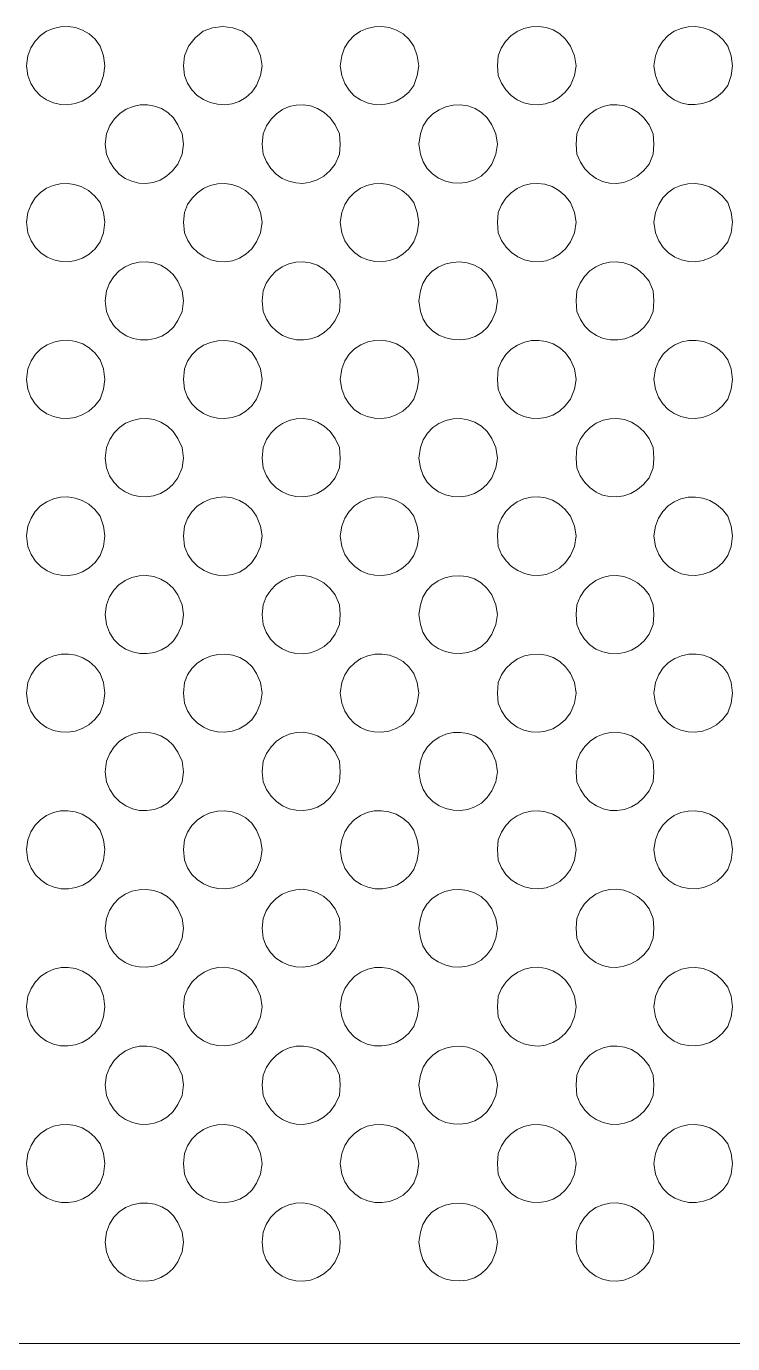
# Model space of a CAD drawing. Extents: x 0 to 242, y -13 to 199.
# Drawn here: x 47.94 to 70.66, y 31.38 to 73.77 of the extents above; entities that cross this region are included whole.
import ezdxf

# ---------------------------------------------------------------- set-up
doc = ezdxf.new("R2010")
doc.units = 0
doc.layers.add('GEOMETRY', color=7, linetype='Continuous')

msp = doc.modelspace()

# ---------------------------------------------------------------- linework, layer by layer
at = {"layer": 'GEOMETRY', "lineweight": 13}
for points in [[(50.469, 72.506), (50.416, 72.822), (50.312, 73.138), (50.153, 73.355), (49.963, 73.526), (49.749, 73.651), (49.52, 73.731), (49.282, 73.766), (49.042, 73.758), (48.809, 73.706), (48.589, 73.612), (48.39, 73.476), (48.219, 73.299), (48.084, 73.08), (47.991, 72.822), (47.939, 72.506), (47.991, 72.19), (48.088, 71.933), (48.225, 71.716), (48.395, 71.54), (48.592, 71.404), (48.808, 71.31), (49.038, 71.259), (49.274, 71.25), (49.51, 71.285), (49.738, 71.364), (49.953, 71.488), (50.146, 71.657), (50.312, 71.872), (50.416, 72.19), (50.469, 72.506)], [(55.531, 72.506), (55.477, 72.822), (55.346, 73.138), (55.163, 73.402), (54.898, 73.612), (54.582, 73.719), (54.265, 73.772), (53.923, 73.719), (53.633, 73.612), (53.369, 73.402), (53.159, 73.138), (53.027, 72.822), (53, 72.506), (53.027, 72.19), (53.123, 71.94), (53.262, 71.727), (53.435, 71.551), (53.635, 71.414), (53.855, 71.318), (54.088, 71.263), (54.327, 71.251), (54.563, 71.283), (54.791, 71.359), (55.002, 71.482), (55.189, 71.653), (55.346, 71.872), (55.477, 72.19), (55.531, 72.506)], [(60.566, 72.506), (60.512, 72.822), (60.408, 73.138), (60.249, 73.355), (60.059, 73.526), (59.845, 73.651), (59.616, 73.731), (59.378, 73.766), (59.138, 73.758), (58.905, 73.706), (58.685, 73.612), (58.486, 73.476), (58.315, 73.299), (58.18, 73.08), (58.087, 72.822), (58.036, 72.506), (58.087, 72.19), (58.184, 71.933), (58.321, 71.716), (58.491, 71.54), (58.688, 71.405), (58.905, 71.311), (59.134, 71.259), (59.37, 71.251), (59.606, 71.286), (59.835, 71.365), (60.049, 71.488), (60.242, 71.657), (60.408, 71.872), (60.512, 72.19), (60.566, 72.506)], [(65.628, 72.506), (65.576, 72.822), (65.443, 73.138), (65.287, 73.359), (65.1, 73.531), (64.888, 73.655), (64.66, 73.733), (64.422, 73.765), (64.182, 73.753), (63.948, 73.699), (63.727, 73.602), (63.526, 73.465), (63.354, 73.289), (63.217, 73.074), (63.123, 72.822), (63.097, 72.506), (63.123, 72.19), (63.224, 71.939), (63.363, 71.725), (63.535, 71.549), (63.733, 71.412), (63.949, 71.316), (64.178, 71.261), (64.412, 71.249), (64.646, 71.281), (64.873, 71.359), (65.085, 71.482), (65.277, 71.653), (65.443, 71.872), (65.576, 72.19), (65.628, 72.506)], [(70.663, 72.506), (70.61, 72.822), (70.505, 73.138), (70.345, 73.353), (70.154, 73.523), (69.941, 73.648), (69.711, 73.728), (69.474, 73.764), (69.235, 73.757), (69.002, 73.706), (68.783, 73.613), (68.584, 73.477), (68.413, 73.3), (68.277, 73.081), (68.184, 72.822), (68.132, 72.506), (68.184, 72.19), (68.28, 71.934), (68.417, 71.718), (68.586, 71.542), (68.782, 71.406), (68.998, 71.313), (69.227, 71.261), (69.462, 71.252), (69.697, 71.287), (69.926, 71.365), (70.141, 71.489), (70.336, 71.657), (70.505, 71.872), (70.61, 72.19), (70.663, 72.506)], [(53, 69.976), (52.948, 70.318), (52.816, 70.607), (52.669, 70.824), (52.491, 70.996), (52.288, 71.124), (52.067, 71.207), (51.836, 71.247), (51.602, 71.243), (51.371, 71.195), (51.151, 71.104), (50.949, 70.971), (50.772, 70.795), (50.627, 70.577), (50.522, 70.318), (50.47, 69.976), (50.522, 69.659), (50.622, 69.408), (50.76, 69.195), (50.928, 69.018), (51.121, 68.881), (51.332, 68.785), (51.556, 68.73), (51.786, 68.717), (52.016, 68.749), (52.24, 68.826), (52.452, 68.95), (52.646, 69.121), (52.816, 69.342), (52.948, 69.659), (53, 69.976)], [(58.036, 69.976), (58.009, 70.318), (57.877, 70.607), (57.71, 70.83), (57.519, 71.005), (57.309, 71.133), (57.086, 71.213), (56.856, 71.249), (56.625, 71.24), (56.4, 71.188), (56.185, 71.094), (55.987, 70.959), (55.813, 70.783), (55.667, 70.57), (55.557, 70.318), (55.531, 69.976), (55.557, 69.659), (55.666, 69.407), (55.809, 69.193), (55.98, 69.017), (56.174, 68.881), (56.385, 68.785), (56.608, 68.732), (56.837, 68.72), (57.067, 68.753), (57.291, 68.83), (57.505, 68.953), (57.702, 69.124), (57.877, 69.342), (58.009, 69.659), (58.036, 69.976)], [(63.096, 69.976), (63.043, 70.318), (62.911, 70.607), (62.764, 70.83), (62.582, 71.004), (62.374, 71.131), (62.148, 71.211), (61.911, 71.246), (61.671, 71.237), (61.437, 71.184), (61.216, 71.09), (61.016, 70.955), (60.844, 70.781), (60.71, 70.568), (60.619, 70.318), (60.566, 69.976), (60.619, 69.659), (60.708, 69.409), (60.84, 69.197), (61.007, 69.022), (61.204, 68.886), (61.422, 68.79), (61.653, 68.736), (61.891, 68.724), (62.127, 68.755), (62.355, 68.832), (62.567, 68.954), (62.755, 69.124), (62.911, 69.342), (63.043, 69.659), (63.096, 69.976)], [(68.132, 69.976), (68.105, 70.318), (67.974, 70.607), (67.809, 70.829), (67.618, 71.004), (67.408, 71.131), (67.184, 71.213), (66.952, 71.249), (66.72, 71.242), (66.493, 71.19), (66.277, 71.097), (66.079, 70.962), (65.905, 70.787), (65.761, 70.572), (65.654, 70.318), (65.628, 69.976), (65.654, 69.659), (65.764, 69.404), (65.908, 69.187), (66.079, 69.011), (66.271, 68.875), (66.481, 68.78), (66.702, 68.727), (66.929, 68.717), (67.158, 68.751), (67.381, 68.83), (67.595, 68.954), (67.795, 69.124), (67.974, 69.342), (68.105, 69.659), (68.132, 69.976)], [(50.469, 67.471), (50.416, 67.787), (50.312, 68.104), (50.136, 68.319), (49.937, 68.487), (49.72, 68.609), (49.492, 68.686), (49.259, 68.719), (49.027, 68.708), (48.801, 68.655), (48.589, 68.561), (48.396, 68.426), (48.228, 68.251), (48.091, 68.038), (47.991, 67.787), (47.939, 67.471), (47.991, 67.127), (48.094, 66.873), (48.235, 66.657), (48.408, 66.482), (48.607, 66.348), (48.825, 66.255), (49.055, 66.205), (49.29, 66.198), (49.524, 66.235), (49.75, 66.317), (49.961, 66.444), (50.151, 66.617), (50.312, 66.838), (50.416, 67.127), (50.469, 67.471)], [(55.531, 67.471), (55.477, 67.787), (55.346, 68.104), (55.182, 68.321), (54.991, 68.49), (54.779, 68.611), (54.553, 68.687), (54.32, 68.718), (54.086, 68.706), (53.857, 68.651), (53.64, 68.556), (53.443, 68.42), (53.27, 68.246), (53.129, 68.035), (53.027, 67.787), (53, 67.471), (53.027, 67.128), (53.134, 66.878), (53.279, 66.665), (53.455, 66.49), (53.656, 66.354), (53.875, 66.259), (54.105, 66.205), (54.34, 66.195), (54.572, 66.23), (54.796, 66.31), (55.004, 66.437), (55.189, 66.613), (55.346, 66.838), (55.477, 67.128), (55.531, 67.471)], [(60.566, 67.471), (60.512, 67.787), (60.408, 68.104), (60.232, 68.319), (60.033, 68.487), (59.817, 68.609), (59.589, 68.686), (59.356, 68.718), (59.123, 68.708), (58.898, 68.655), (58.686, 68.561), (58.492, 68.426), (58.324, 68.251), (58.187, 68.038), (58.087, 67.787), (58.036, 67.471), (58.087, 67.128), (58.189, 66.873), (58.331, 66.658), (58.504, 66.483), (58.703, 66.348), (58.921, 66.256), (59.151, 66.205), (59.386, 66.198), (59.62, 66.235), (59.846, 66.317), (60.057, 66.444), (60.247, 66.617), (60.408, 66.838), (60.512, 67.128), (60.566, 67.471)], [(65.628, 67.471), (65.576, 67.787), (65.443, 68.104), (65.266, 68.324), (65.067, 68.495), (64.852, 68.616), (64.625, 68.691), (64.394, 68.72), (64.163, 68.705), (63.939, 68.648), (63.727, 68.551), (63.534, 68.414), (63.365, 68.241), (63.226, 68.031), (63.123, 67.787), (63.097, 67.471), (63.123, 67.127), (63.231, 66.877), (63.376, 66.665), (63.551, 66.49), (63.75, 66.354), (63.966, 66.259), (64.194, 66.206), (64.427, 66.196), (64.658, 66.23), (64.881, 66.31), (65.091, 66.438), (65.28, 66.613), (65.443, 66.838), (65.576, 67.127), (65.628, 67.471)], [(70.663, 67.471), (70.61, 67.787), (70.505, 68.104), (70.329, 68.317), (70.13, 68.484), (69.914, 68.606), (69.686, 68.683), (69.454, 68.716), (69.222, 68.707), (68.997, 68.655), (68.784, 68.561), (68.591, 68.427), (68.422, 68.253), (68.285, 68.039), (68.184, 67.787), (68.132, 67.471), (68.184, 67.127), (68.288, 66.871), (68.429, 66.656), (68.603, 66.481), (68.801, 66.347), (69.017, 66.255), (69.246, 66.205), (69.48, 66.199), (69.713, 66.237), (69.939, 66.319), (70.15, 66.446), (70.341, 66.619), (70.505, 66.838), (70.61, 67.127), (70.663, 67.471)], [(53, 64.941), (52.948, 65.256), (52.816, 65.573), (52.66, 65.79), (52.474, 65.959), (52.264, 66.083), (52.038, 66.161), (51.803, 66.194), (51.567, 66.184), (51.336, 66.131), (51.118, 66.036), (50.921, 65.9), (50.751, 65.725), (50.615, 65.509), (50.522, 65.256), (50.47, 64.941), (50.522, 64.597), (50.624, 64.338), (50.768, 64.122), (50.946, 63.949), (51.15, 63.818), (51.373, 63.73), (51.608, 63.685), (51.845, 63.682), (52.079, 63.722), (52.3, 63.805), (52.502, 63.93), (52.676, 64.097), (52.816, 64.307), (52.948, 64.597), (53, 64.941)], [(58.036, 64.941), (58.009, 65.256), (57.877, 65.573), (57.708, 65.79), (57.514, 65.96), (57.301, 66.083), (57.075, 66.161), (56.842, 66.194), (56.609, 66.183), (56.382, 66.13), (56.167, 66.035), (55.971, 65.899), (55.8, 65.723), (55.659, 65.508), (55.557, 65.256), (55.531, 64.941), (55.557, 64.597), (55.665, 64.346), (55.81, 64.134), (55.985, 63.961), (56.184, 63.829), (56.401, 63.737), (56.629, 63.687), (56.861, 63.679), (57.093, 63.715), (57.316, 63.795), (57.526, 63.92), (57.715, 64.09), (57.877, 64.307), (58.009, 64.597), (58.036, 64.941)], [(63.096, 64.941), (63.043, 65.256), (62.911, 65.573), (62.756, 65.794), (62.567, 65.965), (62.353, 66.087), (62.122, 66.162), (61.881, 66.192), (61.639, 66.177), (61.405, 66.121), (61.185, 66.023), (60.989, 65.886), (60.824, 65.712), (60.698, 65.501), (60.619, 65.256), (60.566, 64.941), (60.619, 64.597), (60.702, 64.351), (60.834, 64.141), (61.005, 63.97), (61.207, 63.837), (61.432, 63.745), (61.671, 63.693), (61.915, 63.684), (62.155, 63.718), (62.384, 63.796), (62.592, 63.92), (62.771, 64.089), (62.911, 64.307), (63.043, 64.597), (63.096, 64.941)], [(68.132, 64.941), (68.105, 65.256), (67.974, 65.573), (67.8, 65.791), (67.603, 65.962), (67.389, 66.086), (67.162, 66.164), (66.93, 66.198), (66.698, 66.187), (66.473, 66.134), (66.26, 66.038), (66.065, 65.902), (65.895, 65.725), (65.756, 65.509), (65.654, 65.256), (65.628, 64.941), (65.654, 64.597), (65.763, 64.341), (65.908, 64.126), (66.084, 63.953), (66.285, 63.821), (66.502, 63.731), (66.731, 63.684), (66.964, 63.679), (67.195, 63.717), (67.418, 63.798), (67.627, 63.924), (67.814, 64.093), (67.974, 64.307), (68.105, 64.597), (68.132, 64.941)], [(50.469, 62.409), (50.416, 62.751), (50.312, 63.041), (50.153, 63.256), (49.964, 63.426), (49.753, 63.551), (49.526, 63.632), (49.291, 63.669), (49.055, 63.663), (48.824, 63.614), (48.606, 63.524), (48.406, 63.392), (48.233, 63.218), (48.092, 63.005), (47.991, 62.751), (47.939, 62.409), (47.991, 62.093), (48.088, 61.837), (48.225, 61.62), (48.396, 61.443), (48.593, 61.308), (48.809, 61.214), (49.039, 61.162), (49.275, 61.154), (49.51, 61.189), (49.739, 61.268), (49.953, 61.392), (50.146, 61.561), (50.312, 61.776), (50.416, 62.093), (50.469, 62.409)], [(55.531, 62.409), (55.477, 62.752), (55.346, 63.041), (55.2, 63.261), (55.019, 63.432), (54.811, 63.556), (54.584, 63.633), (54.345, 63.666), (54.102, 63.655), (53.865, 63.602), (53.64, 63.508), (53.436, 63.375), (53.26, 63.204), (53.121, 62.996), (53.027, 62.752), (53, 62.409), (53.027, 62.093), (53.123, 61.844), (53.261, 61.63), (53.435, 61.455), (53.635, 61.318), (53.856, 61.222), (54.089, 61.167), (54.328, 61.155), (54.564, 61.186), (54.792, 61.263), (55.003, 61.386), (55.19, 61.557), (55.346, 61.776), (55.477, 62.093), (55.531, 62.409)], [(60.566, 62.409), (60.512, 62.752), (60.408, 63.041), (60.249, 63.256), (60.06, 63.426), (59.849, 63.551), (59.623, 63.632), (59.388, 63.669), (59.152, 63.663), (58.921, 63.615), (58.702, 63.524), (58.502, 63.392), (58.329, 63.219), (58.188, 63.006), (58.087, 62.752), (58.036, 62.409), (58.087, 62.093), (58.184, 61.837), (58.321, 61.62), (58.491, 61.443), (58.688, 61.308), (58.905, 61.214), (59.135, 61.162), (59.371, 61.154), (59.607, 61.189), (59.835, 61.268), (60.049, 61.392), (60.243, 61.561), (60.408, 61.776), (60.512, 62.093), (60.566, 62.409)], [(65.628, 62.409), (65.576, 62.751), (65.443, 63.041), (65.287, 63.261), (65.101, 63.432), (64.892, 63.556), (64.667, 63.634), (64.432, 63.668), (64.195, 63.658), (63.963, 63.606), (63.743, 63.513), (63.541, 63.379), (63.366, 63.207), (63.224, 62.998), (63.123, 62.751), (63.097, 62.409), (63.123, 62.093), (63.223, 61.842), (63.363, 61.629), (63.535, 61.453), (63.733, 61.316), (63.95, 61.22), (64.179, 61.165), (64.414, 61.154), (64.648, 61.186), (64.874, 61.263), (65.087, 61.386), (65.278, 61.557), (65.443, 61.776), (65.576, 62.093), (65.628, 62.409)], [(70.663, 62.409), (70.61, 62.751), (70.505, 63.041), (70.348, 63.252), (70.162, 63.42), (69.953, 63.545), (69.728, 63.627), (69.494, 63.666), (69.258, 63.663), (69.026, 63.616), (68.807, 63.528), (68.606, 63.397), (68.43, 63.224), (68.287, 63.009), (68.184, 62.751), (68.132, 62.409), (68.184, 62.093), (68.281, 61.837), (68.417, 61.621), (68.587, 61.445), (68.783, 61.309), (68.998, 61.216), (69.227, 61.164), (69.462, 61.155), (69.697, 61.19), (69.926, 61.268), (70.141, 61.392), (70.336, 61.561), (70.505, 61.776), (70.61, 62.093), (70.663, 62.409)], [(53, 59.878), (52.948, 60.221), (52.816, 60.512), (52.662, 60.735), (52.478, 60.91), (52.271, 61.037), (52.048, 61.118), (51.815, 61.153), (51.581, 61.144), (51.351, 61.093), (51.134, 60.998), (50.935, 60.863), (50.762, 60.688), (50.622, 60.474), (50.522, 60.221), (50.47, 59.878), (50.522, 59.562), (50.617, 59.312), (50.752, 59.099), (50.922, 58.925), (51.119, 58.79), (51.335, 58.696), (51.565, 58.643), (51.8, 58.632), (52.034, 58.664), (52.259, 58.741), (52.47, 58.863), (52.657, 59.031), (52.816, 59.246), (52.948, 59.562), (53, 59.878)], [(58.036, 59.878), (58.009, 60.221), (57.877, 60.512), (57.71, 60.735), (57.519, 60.91), (57.308, 61.037), (57.085, 61.118), (56.855, 61.153), (56.624, 61.144), (56.398, 61.091), (56.184, 60.997), (55.986, 60.862), (55.812, 60.687), (55.667, 60.473), (55.557, 60.221), (55.531, 59.878), (55.557, 59.562), (55.664, 59.311), (55.806, 59.098), (55.977, 58.924), (56.172, 58.789), (56.385, 58.694), (56.609, 58.641), (56.84, 58.631), (57.07, 58.663), (57.295, 58.74), (57.508, 58.863), (57.704, 59.031), (57.877, 59.246), (58.009, 59.562), (58.036, 59.878)], [(63.096, 59.878), (63.043, 60.221), (62.911, 60.512), (62.763, 60.735), (62.581, 60.909), (62.373, 61.035), (62.146, 61.115), (61.909, 61.15), (61.67, 61.14), (61.436, 61.088), (61.215, 60.994), (61.015, 60.859), (60.844, 60.684), (60.709, 60.471), (60.619, 60.221), (60.566, 59.878), (60.619, 59.562), (60.704, 59.314), (60.835, 59.103), (61.003, 58.929), (61.201, 58.795), (61.421, 58.7), (61.654, 58.647), (61.894, 58.635), (62.133, 58.667), (62.361, 58.743), (62.573, 58.864), (62.759, 59.031), (62.911, 59.246), (63.043, 59.562), (63.096, 59.878)], [(68.132, 59.878), (68.105, 60.221), (67.974, 60.512), (67.808, 60.734), (67.617, 60.908), (67.406, 61.035), (67.182, 61.117), (66.951, 61.153), (66.719, 61.145), (66.492, 61.094), (66.277, 61), (66.079, 60.865), (65.905, 60.69), (65.761, 60.475), (65.654, 60.221), (65.628, 59.878), (65.654, 59.562), (65.761, 59.309), (65.903, 59.094), (66.074, 58.919), (66.268, 58.784), (66.48, 58.69), (66.703, 58.638), (66.932, 58.629), (67.162, 58.663), (67.387, 58.741), (67.601, 58.863), (67.798, 59.032), (67.974, 59.246), (68.105, 59.562), (68.132, 59.878)], [(50.469, 57.373), (50.416, 57.69), (50.312, 58.006), (50.146, 58.221), (49.953, 58.391), (49.739, 58.514), (49.511, 58.594), (49.275, 58.629), (49.039, 58.62), (48.81, 58.569), (48.593, 58.476), (48.396, 58.34), (48.226, 58.164), (48.089, 57.947), (47.991, 57.69), (47.939, 57.373), (47.991, 57.031), (48.094, 56.776), (48.235, 56.561), (48.409, 56.386), (48.608, 56.251), (48.825, 56.159), (49.055, 56.109), (49.29, 56.102), (49.524, 56.138), (49.75, 56.22), (49.961, 56.347), (50.151, 56.521), (50.312, 56.741), (50.416, 57.031), (50.469, 57.373)], [(55.531, 57.373), (55.477, 57.69), (55.346, 58.006), (55.19, 58.226), (55.003, 58.396), (54.792, 58.519), (54.565, 58.596), (54.328, 58.628), (54.089, 58.616), (53.856, 58.561), (53.635, 58.465), (53.435, 58.329), (53.262, 58.153), (53.123, 57.94), (53.027, 57.69), (53, 57.373), (53.027, 57.031), (53.133, 56.781), (53.277, 56.568), (53.453, 56.393), (53.655, 56.257), (53.874, 56.162), (54.105, 56.109), (54.34, 56.099), (54.574, 56.133), (54.798, 56.213), (55.005, 56.34), (55.191, 56.516), (55.346, 56.741), (55.477, 57.031), (55.531, 57.373)], [(60.566, 57.373), (60.512, 57.69), (60.408, 58.006), (60.242, 58.221), (60.049, 58.391), (59.835, 58.514), (59.607, 58.593), (59.371, 58.628), (59.135, 58.62), (58.905, 58.569), (58.689, 58.475), (58.492, 58.34), (58.321, 58.164), (58.184, 57.947), (58.087, 57.69), (58.036, 57.373), (58.087, 57.031), (58.189, 56.776), (58.331, 56.561), (58.504, 56.386), (58.703, 56.251), (58.921, 56.159), (59.151, 56.109), (59.386, 56.102), (59.62, 56.138), (59.846, 56.22), (60.057, 56.347), (60.247, 56.521), (60.408, 56.741), (60.512, 57.031), (60.566, 57.373)], [(65.628, 57.373), (65.576, 57.69), (65.443, 58.006), (65.277, 58.226), (65.085, 58.397), (64.872, 58.52), (64.646, 58.598), (64.412, 58.63), (64.178, 58.618), (63.95, 58.564), (63.733, 58.468), (63.536, 58.331), (63.364, 58.155), (63.224, 57.941), (63.123, 57.69), (63.097, 57.373), (63.123, 57.031), (63.23, 56.781), (63.375, 56.568), (63.55, 56.393), (63.749, 56.257), (63.966, 56.162), (64.194, 56.109), (64.428, 56.099), (64.659, 56.133), (64.883, 56.214), (65.092, 56.341), (65.281, 56.516), (65.443, 56.741), (65.576, 57.031), (65.628, 57.373)], [(70.663, 57.373), (70.61, 57.69), (70.505, 58.006), (70.337, 58.221), (70.143, 58.389), (69.928, 58.513), (69.7, 58.591), (69.464, 58.626), (69.229, 58.618), (69, 58.567), (68.784, 58.473), (68.588, 58.338), (68.418, 58.162), (68.281, 57.946), (68.184, 57.69), (68.132, 57.373), (68.184, 57.031), (68.287, 56.776), (68.428, 56.56), (68.601, 56.385), (68.8, 56.251), (69.017, 56.159), (69.246, 56.109), (69.481, 56.103), (69.715, 56.14), (69.94, 56.222), (70.152, 56.349), (70.342, 56.522), (70.505, 56.741), (70.61, 57.031), (70.663, 57.373)], [(53, 54.844), (52.948, 55.159), (52.816, 55.477), (52.66, 55.693), (52.474, 55.863), (52.264, 55.986), (52.038, 56.064), (51.803, 56.097), (51.567, 56.087), (51.336, 56.034), (51.118, 55.939), (50.92, 55.803), (50.75, 55.627), (50.615, 55.412), (50.522, 55.159), (50.47, 54.844), (50.522, 54.527), (50.616, 54.264), (50.754, 54.044), (50.929, 53.867), (51.132, 53.732), (51.355, 53.64), (51.59, 53.592), (51.83, 53.586), (52.066, 53.624), (52.291, 53.705), (52.496, 53.83), (52.674, 53.998), (52.816, 54.21), (52.948, 54.527), (53, 54.844)], [(58.036, 54.844), (58.009, 55.159), (57.877, 55.477), (57.707, 55.694), (57.512, 55.864), (57.298, 55.987), (57.072, 56.065), (56.84, 56.098), (56.608, 56.087), (56.381, 56.033), (56.167, 55.938), (55.971, 55.802), (55.8, 55.626), (55.66, 55.411), (55.557, 55.159), (55.531, 54.844), (55.557, 54.527), (55.656, 54.273), (55.795, 54.056), (55.967, 53.88), (56.165, 53.743), (56.382, 53.647), (56.611, 53.594), (56.847, 53.583), (57.082, 53.617), (57.309, 53.695), (57.521, 53.82), (57.713, 53.991), (57.877, 54.21), (58.009, 54.527), (58.036, 54.844)], [(63.096, 54.844), (63.043, 55.159), (62.911, 55.477), (62.757, 55.697), (62.568, 55.868), (62.354, 55.99), (62.123, 56.065), (61.882, 56.095), (61.64, 56.081), (61.405, 56.024), (61.185, 55.927), (60.989, 55.79), (60.823, 55.615), (60.698, 55.405), (60.619, 55.159), (60.566, 54.844), (60.619, 54.527), (60.696, 54.275), (60.823, 54.061), (60.992, 53.885), (61.193, 53.749), (61.417, 53.653), (61.657, 53.599), (61.902, 53.588), (62.145, 53.621), (62.376, 53.698), (62.586, 53.821), (62.768, 53.992), (62.911, 54.21), (63.043, 54.527), (63.096, 54.844)], [(68.132, 54.844), (68.105, 55.159), (67.974, 55.477), (67.801, 55.695), (67.604, 55.865), (67.39, 55.988), (67.163, 56.066), (66.93, 56.1), (66.698, 56.089), (66.473, 56.036), (66.259, 55.94), (66.065, 55.804), (65.895, 55.628), (65.756, 55.412), (65.654, 55.159), (65.628, 54.844), (65.654, 54.527), (65.754, 54.267), (65.894, 54.048), (66.067, 53.871), (66.265, 53.735), (66.483, 53.641), (66.713, 53.59), (66.948, 53.582), (67.182, 53.618), (67.409, 53.699), (67.62, 53.824), (67.811, 53.994), (67.974, 54.21), (68.105, 54.527), (68.132, 54.844)], [(50.469, 52.313), (50.416, 52.656), (50.312, 52.946), (50.152, 53.161), (49.963, 53.331), (49.752, 53.456), (49.526, 53.536), (49.291, 53.573), (49.055, 53.567), (48.824, 53.518), (48.606, 53.427), (48.407, 53.295), (48.233, 53.122), (48.092, 52.909), (47.991, 52.656), (47.939, 52.313), (47.991, 51.997), (48.088, 51.74), (48.225, 51.523), (48.395, 51.347), (48.592, 51.212), (48.809, 51.118), (49.038, 51.067), (49.274, 51.058), (49.51, 51.093), (49.738, 51.172), (49.952, 51.296), (50.146, 51.465), (50.312, 51.68), (50.416, 51.997), (50.469, 52.313)], [(55.531, 52.313), (55.477, 52.656), (55.346, 52.946), (55.2, 53.165), (55.019, 53.336), (54.811, 53.46), (54.583, 53.537), (54.344, 53.57), (54.102, 53.559), (53.865, 53.506), (53.64, 53.412), (53.436, 53.279), (53.261, 53.107), (53.122, 52.899), (53.027, 52.656), (53, 52.313), (53.027, 51.997), (53.123, 51.747), (53.262, 51.534), (53.435, 51.358), (53.635, 51.221), (53.855, 51.125), (54.088, 51.07), (54.327, 51.058), (54.563, 51.09), (54.791, 51.167), (55.002, 51.29), (55.189, 51.46), (55.346, 51.68), (55.477, 51.997), (55.531, 52.313)], [(60.566, 52.313), (60.512, 52.656), (60.408, 52.946), (60.248, 53.161), (60.059, 53.33), (59.848, 53.455), (59.622, 53.536), (59.388, 53.573), (59.152, 53.567), (58.921, 53.518), (58.702, 53.427), (58.503, 53.295), (58.329, 53.122), (58.188, 52.909), (58.087, 52.656), (58.036, 52.313), (58.087, 51.997), (58.184, 51.74), (58.32, 51.523), (58.491, 51.347), (58.688, 51.212), (58.904, 51.118), (59.134, 51.067), (59.37, 51.058), (59.606, 51.093), (59.834, 51.172), (60.048, 51.296), (60.242, 51.465), (60.408, 51.68), (60.512, 51.997), (60.566, 52.313)], [(65.628, 52.313), (65.576, 52.656), (65.443, 52.946), (65.286, 53.165), (65.099, 53.336), (64.89, 53.46), (64.664, 53.539), (64.43, 53.573), (64.194, 53.563), (63.963, 53.511), (63.743, 53.417), (63.543, 53.284), (63.368, 53.112), (63.225, 52.902), (63.123, 52.656), (63.097, 52.313), (63.123, 51.997), (63.223, 51.746), (63.363, 51.532), (63.535, 51.356), (63.733, 51.22), (63.949, 51.124), (64.178, 51.069), (64.413, 51.057), (64.647, 51.089), (64.873, 51.166), (65.086, 51.29), (65.278, 51.46), (65.443, 51.68), (65.576, 51.997), (65.628, 52.313)], [(70.663, 52.313), (70.61, 52.656), (70.505, 52.946), (70.346, 53.158), (70.157, 53.326), (69.947, 53.451), (69.722, 53.532), (69.487, 53.57), (69.252, 53.566), (69.021, 53.519), (68.802, 53.429), (68.603, 53.298), (68.428, 53.125), (68.286, 52.911), (68.184, 52.656), (68.132, 52.313), (68.184, 51.997), (68.281, 51.741), (68.417, 51.525), (68.586, 51.349), (68.782, 51.213), (68.998, 51.12), (69.227, 51.068), (69.462, 51.059), (69.697, 51.094), (69.926, 51.172), (70.141, 51.296), (70.336, 51.465), (70.505, 51.68), (70.61, 51.997), (70.663, 52.313)], [(53, 49.782), (52.948, 50.125), (52.816, 50.414), (52.662, 50.637), (52.478, 50.812), (52.271, 50.939), (52.048, 51.02), (51.816, 51.056), (51.582, 51.048), (51.353, 50.996), (51.135, 50.902), (50.936, 50.767), (50.763, 50.592), (50.623, 50.378), (50.522, 50.125), (50.47, 49.782), (50.522, 49.465), (50.623, 49.213), (50.763, 48.999), (50.936, 48.824), (51.135, 48.689), (51.352, 48.595), (51.582, 48.543), (51.816, 48.535), (52.048, 48.57), (52.271, 48.651), (52.478, 48.778), (52.662, 48.953), (52.816, 49.175), (52.948, 49.465), (53, 49.782)], [(58.036, 49.782), (58.009, 50.125), (57.877, 50.414), (57.71, 50.638), (57.518, 50.813), (57.308, 50.94), (57.085, 51.021), (56.855, 51.056), (56.625, 51.047), (56.399, 50.995), (56.184, 50.901), (55.987, 50.765), (55.813, 50.591), (55.667, 50.377), (55.557, 50.125), (55.531, 49.782), (55.557, 49.465), (55.667, 49.214), (55.813, 49), (55.987, 48.825), (56.184, 48.69), (56.399, 48.596), (56.624, 48.544), (56.855, 48.535), (57.085, 48.57), (57.308, 48.651), (57.518, 48.778), (57.71, 48.952), (57.877, 49.175), (58.009, 49.465), (58.036, 49.782)], [(63.096, 49.782), (63.043, 50.125), (62.911, 50.414), (62.762, 50.637), (62.58, 50.812), (62.371, 50.938), (62.145, 51.018), (61.909, 51.053), (61.67, 51.044), (61.436, 50.992), (61.216, 50.898), (61.016, 50.763), (60.845, 50.588), (60.71, 50.376), (60.619, 50.125), (60.566, 49.782), (60.619, 49.465), (60.71, 49.215), (60.845, 49.003), (61.016, 48.828), (61.216, 48.693), (61.436, 48.599), (61.67, 48.546), (61.909, 48.537), (62.145, 48.572), (62.371, 48.652), (62.579, 48.778), (62.762, 48.953), (62.911, 49.175), (63.043, 49.465), (63.096, 49.782)], [(68.132, 49.782), (68.105, 50.125), (67.974, 50.414), (67.807, 50.637), (67.616, 50.811), (67.405, 50.939), (67.181, 51.02), (66.951, 51.057), (66.719, 51.049), (66.493, 50.998), (66.278, 50.905), (66.081, 50.77), (65.907, 50.595), (65.762, 50.379), (65.654, 50.125), (65.628, 49.782), (65.654, 49.465), (65.763, 49.212), (65.907, 48.996), (66.081, 48.821), (66.279, 48.686), (66.493, 48.593), (66.719, 48.542), (66.951, 48.534), (67.181, 48.57), (67.405, 48.652), (67.615, 48.779), (67.807, 48.953), (67.974, 49.175), (68.105, 49.465), (68.132, 49.782)], [(50.469, 47.279), (50.416, 47.594), (50.312, 47.911), (50.146, 48.126), (49.952, 48.295), (49.738, 48.419), (49.51, 48.498), (49.274, 48.532), (49.038, 48.524), (48.809, 48.472), (48.592, 48.379), (48.395, 48.243), (48.225, 48.067), (48.088, 47.85), (47.991, 47.594), (47.939, 47.279), (47.991, 46.936), (48.094, 46.68), (48.236, 46.465), (48.411, 46.292), (48.611, 46.16), (48.831, 46.071), (49.062, 46.023), (49.298, 46.019), (49.533, 46.057), (49.758, 46.138), (49.968, 46.263), (50.155, 46.432), (50.312, 46.645), (50.416, 46.936), (50.469, 47.279)], [(55.531, 47.279), (55.477, 47.594), (55.346, 47.911), (55.189, 48.13), (55.002, 48.301), (54.791, 48.424), (54.563, 48.501), (54.327, 48.532), (54.088, 48.52), (53.855, 48.465), (53.635, 48.369), (53.435, 48.232), (53.262, 48.057), (53.123, 47.843), (53.027, 47.594), (53, 47.279), (53.027, 46.936), (53.121, 46.692), (53.259, 46.484), (53.435, 46.313), (53.639, 46.179), (53.864, 46.085), (54.102, 46.032), (54.344, 46.021), (54.583, 46.054), (54.811, 46.131), (55.019, 46.254), (55.2, 46.425), (55.346, 46.645), (55.477, 46.936), (55.531, 47.279)], [(60.566, 47.279), (60.512, 47.594), (60.408, 47.911), (60.242, 48.126), (60.048, 48.295), (59.834, 48.419), (59.606, 48.498), (59.37, 48.532), (59.134, 48.524), (58.904, 48.472), (58.688, 48.379), (58.491, 48.243), (58.32, 48.067), (58.184, 47.85), (58.087, 47.594), (58.036, 47.279), (58.087, 46.936), (58.19, 46.679), (58.332, 46.464), (58.507, 46.291), (58.708, 46.159), (58.928, 46.07), (59.16, 46.023), (59.396, 46.019), (59.631, 46.058), (59.856, 46.139), (60.065, 46.264), (60.252, 46.433), (60.408, 46.645), (60.512, 46.936), (60.566, 47.279)], [(65.628, 47.279), (65.576, 47.594), (65.443, 47.911), (65.278, 48.13), (65.086, 48.301), (64.874, 48.424), (64.647, 48.501), (64.413, 48.533), (64.178, 48.521), (63.949, 48.467), (63.733, 48.37), (63.535, 48.234), (63.363, 48.058), (63.223, 47.844), (63.123, 47.594), (63.097, 47.279), (63.123, 46.936), (63.224, 46.69), (63.366, 46.48), (63.541, 46.308), (63.742, 46.175), (63.962, 46.082), (64.194, 46.03), (64.432, 46.02), (64.667, 46.053), (64.892, 46.131), (65.102, 46.255), (65.287, 46.426), (65.443, 46.645), (65.576, 46.936), (65.628, 47.279)], [(70.663, 47.279), (70.61, 47.594), (70.505, 47.911), (70.336, 48.125), (70.141, 48.294), (69.926, 48.418), (69.697, 48.496), (69.462, 48.531), (69.227, 48.522), (68.998, 48.47), (68.782, 48.377), (68.586, 48.241), (68.417, 48.065), (68.281, 47.849), (68.184, 47.594), (68.132, 47.279), (68.184, 46.936), (68.287, 46.678), (68.43, 46.463), (68.606, 46.29), (68.807, 46.159), (69.027, 46.071), (69.258, 46.025), (69.495, 46.021), (69.729, 46.061), (69.954, 46.143), (70.163, 46.267), (70.349, 46.435), (70.505, 46.645), (70.61, 46.936), (70.663, 47.279)], [(53, 44.747), (52.948, 45.062), (52.816, 45.379), (52.661, 45.596), (52.475, 45.766), (52.266, 45.889), (52.04, 45.968), (51.805, 46.001), (51.568, 45.991), (51.337, 45.938), (51.118, 45.843), (50.92, 45.708), (50.75, 45.531), (50.615, 45.316), (50.522, 45.062), (50.47, 44.747), (50.522, 44.432), (50.614, 44.178), (50.749, 43.963), (50.92, 43.787), (51.117, 43.651), (51.336, 43.556), (51.567, 43.503), (51.804, 43.493), (52.039, 43.526), (52.265, 43.604), (52.475, 43.727), (52.661, 43.897), (52.816, 44.113), (52.948, 44.432), (53, 44.747)], [(58.036, 44.747), (58.009, 45.062), (57.877, 45.379), (57.707, 45.597), (57.513, 45.768), (57.299, 45.891), (57.074, 45.969), (56.841, 46.002), (56.609, 45.991), (56.382, 45.937), (56.168, 45.842), (55.972, 45.706), (55.801, 45.53), (55.66, 45.315), (55.557, 45.062), (55.531, 44.747), (55.557, 44.432), (55.659, 44.18), (55.799, 43.965), (55.97, 43.789), (56.166, 43.653), (56.381, 43.558), (56.608, 43.504), (56.842, 43.493), (57.075, 43.526), (57.301, 43.603), (57.514, 43.726), (57.708, 43.896), (57.877, 44.113), (58.009, 44.432), (58.036, 44.747)], [(63.096, 44.747), (63.043, 45.062), (62.911, 45.379), (62.758, 45.6), (62.57, 45.771), (62.357, 45.893), (62.125, 45.968), (61.885, 45.999), (61.643, 45.985), (61.408, 45.928), (61.187, 45.831), (60.99, 45.694), (60.825, 45.52), (60.698, 45.309), (60.619, 45.062), (60.566, 44.747), (60.619, 44.432), (60.697, 44.186), (60.823, 43.975), (60.989, 43.801), (61.185, 43.664), (61.405, 43.567), (61.641, 43.51), (61.883, 43.496), (62.123, 43.526), (62.355, 43.601), (62.569, 43.723), (62.757, 43.893), (62.911, 44.113), (63.043, 44.432), (63.096, 44.747)], [(68.132, 44.747), (68.105, 45.062), (67.974, 45.379), (67.802, 45.597), (67.606, 45.768), (67.391, 45.892), (67.165, 45.97), (66.933, 46.004), (66.701, 45.994), (66.475, 45.941), (66.261, 45.845), (66.066, 45.709), (65.896, 45.533), (65.756, 45.317), (65.654, 45.062), (65.628, 44.747), (65.654, 44.432), (65.755, 44.178), (65.894, 43.963), (66.064, 43.786), (66.259, 43.65), (66.472, 43.554), (66.698, 43.501), (66.931, 43.49), (67.163, 43.524), (67.39, 43.602), (67.605, 43.725), (67.801, 43.896), (67.974, 44.113), (68.105, 44.432), (68.132, 44.747)], [(50.469, 42.216), (50.416, 42.559), (50.312, 42.85), (50.15, 43.07), (49.96, 43.244), (49.748, 43.371), (49.522, 43.452), (49.289, 43.489), (49.054, 43.482), (48.825, 43.432), (48.607, 43.339), (48.409, 43.205), (48.235, 43.029), (48.094, 42.814), (47.991, 42.559), (47.939, 42.216), (47.991, 41.901), (48.088, 41.644), (48.225, 41.427), (48.396, 41.25), (48.592, 41.115), (48.809, 41.021), (49.039, 40.97), (49.275, 40.961), (49.511, 40.996), (49.739, 41.075), (49.953, 41.199), (50.147, 41.369), (50.312, 41.584), (50.416, 41.901), (50.469, 42.216)], [(55.531, 42.216), (55.477, 42.559), (55.346, 42.85), (55.19, 43.075), (55.004, 43.251), (54.796, 43.378), (54.572, 43.458), (54.34, 43.492), (54.105, 43.482), (53.874, 43.429), (53.655, 43.334), (53.454, 43.198), (53.278, 43.023), (53.133, 42.809), (53.027, 42.559), (53, 42.216), (53.027, 41.901), (53.124, 41.651), (53.262, 41.437), (53.435, 41.262), (53.635, 41.125), (53.856, 41.029), (54.089, 40.974), (54.327, 40.962), (54.564, 40.994), (54.791, 41.071), (55.002, 41.194), (55.19, 41.365), (55.346, 41.585), (55.477, 41.901), (55.531, 42.216)], [(60.566, 42.216), (60.512, 42.559), (60.408, 42.85), (60.246, 43.07), (60.056, 43.244), (59.845, 43.371), (59.619, 43.452), (59.385, 43.489), (59.15, 43.482), (58.921, 43.432), (58.703, 43.339), (58.504, 43.205), (58.331, 43.029), (58.19, 42.814), (58.087, 42.559), (58.036, 42.216), (58.087, 41.901), (58.184, 41.644), (58.321, 41.427), (58.491, 41.251), (58.688, 41.115), (58.905, 41.022), (59.135, 40.97), (59.371, 40.962), (59.607, 40.997), (59.835, 41.076), (60.049, 41.2), (60.243, 41.369), (60.408, 41.584), (60.512, 41.901), (60.566, 42.216)], [(65.628, 42.216), (65.576, 42.559), (65.443, 42.85), (65.28, 43.075), (65.091, 43.251), (64.882, 43.378), (64.658, 43.458), (64.427, 43.492), (64.194, 43.482), (63.966, 43.429), (63.75, 43.333), (63.551, 43.198), (63.376, 43.022), (63.231, 42.809), (63.123, 42.559), (63.097, 42.216), (63.123, 41.901), (63.224, 41.65), (63.363, 41.436), (63.535, 41.26), (63.733, 41.123), (63.949, 41.027), (64.178, 40.972), (64.413, 40.96), (64.646, 40.992), (64.873, 41.07), (65.086, 41.193), (65.278, 41.364), (65.443, 41.584), (65.576, 41.901), (65.628, 42.216)], [(70.663, 42.216), (70.61, 42.559), (70.505, 42.85), (70.341, 43.069), (70.15, 43.242), (69.939, 43.369), (69.713, 43.45), (69.48, 43.488), (69.246, 43.481), (69.017, 43.432), (68.8, 43.339), (68.602, 43.205), (68.429, 43.03), (68.287, 42.815), (68.184, 42.559), (68.132, 42.216), (68.184, 41.901), (68.281, 41.645), (68.417, 41.429), (68.587, 41.252), (68.783, 41.117), (68.998, 41.023), (69.227, 40.972), (69.463, 40.963), (69.698, 40.998), (69.926, 41.077), (70.141, 41.2), (70.337, 41.369), (70.505, 41.584), (70.61, 41.901), (70.663, 42.216)], [(53, 39.712), (52.948, 40.027), (52.816, 40.319), (52.662, 40.542), (52.478, 40.717), (52.271, 40.844), (52.047, 40.924), (51.815, 40.959), (51.58, 40.951), (51.351, 40.898), (51.133, 40.804), (50.934, 40.669), (50.761, 40.494), (50.622, 40.279), (50.522, 40.027), (50.47, 39.712), (50.522, 39.369), (50.622, 39.117), (50.762, 38.903), (50.935, 38.728), (51.134, 38.593), (51.351, 38.499), (51.581, 38.447), (51.815, 38.438), (52.047, 38.474), (52.27, 38.555), (52.478, 38.681), (52.662, 38.856), (52.816, 39.078), (52.948, 39.369), (53, 39.712)], [(58.036, 39.712), (58.009, 40.027), (57.877, 40.319), (57.71, 40.542), (57.518, 40.717), (57.308, 40.844), (57.085, 40.924), (56.855, 40.959), (56.624, 40.95), (56.398, 40.898), (56.184, 40.804), (55.986, 40.668), (55.812, 40.493), (55.667, 40.279), (55.557, 40.027), (55.531, 39.712), (55.557, 39.369), (55.667, 39.118), (55.812, 38.904), (55.987, 38.729), (56.184, 38.594), (56.398, 38.499), (56.624, 38.447), (56.855, 38.438), (57.084, 38.473), (57.308, 38.554), (57.518, 38.681), (57.71, 38.855), (57.877, 39.078), (58.009, 39.369), (58.036, 39.712)], [(63.096, 39.712), (63.043, 40.027), (62.911, 40.319), (62.762, 40.542), (62.58, 40.716), (62.371, 40.842), (62.145, 40.922), (61.908, 40.957), (61.669, 40.947), (61.435, 40.895), (61.214, 40.8), (61.015, 40.665), (60.844, 40.49), (60.709, 40.277), (60.619, 40.027), (60.566, 39.712), (60.619, 39.369), (60.71, 39.119), (60.844, 38.907), (61.015, 38.732), (61.215, 38.598), (61.435, 38.503), (61.669, 38.451), (61.908, 38.441), (62.145, 38.476), (62.371, 38.556), (62.58, 38.682), (62.762, 38.856), (62.911, 39.078), (63.043, 39.369), (63.096, 39.712)], [(68.132, 39.712), (68.105, 40.027), (67.974, 40.319), (67.808, 40.541), (67.616, 40.715), (67.405, 40.843), (67.181, 40.924), (66.95, 40.96), (66.718, 40.952), (66.492, 40.9), (66.276, 40.807), (66.079, 40.672), (65.905, 40.496), (65.761, 40.281), (65.654, 40.027), (65.628, 39.712), (65.654, 39.369), (65.762, 39.115), (65.906, 38.9), (66.08, 38.725), (66.277, 38.59), (66.492, 38.497), (66.719, 38.446), (66.951, 38.438), (67.182, 38.474), (67.406, 38.555), (67.616, 38.682), (67.808, 38.856), (67.974, 39.078), (68.105, 39.369), (68.132, 39.712)], [(50.469, 37.181), (50.416, 37.497), (50.311, 37.815), (50.144, 38.03), (49.95, 38.199), (49.736, 38.323), (49.508, 38.402), (49.273, 38.437), (49.038, 38.428), (48.809, 38.376), (48.593, 38.283), (48.396, 38.147), (48.226, 37.971), (48.089, 37.754), (47.991, 37.497), (47.939, 37.181), (47.991, 36.838), (48.093, 36.585), (48.233, 36.372), (48.407, 36.199), (48.606, 36.067), (48.825, 35.976), (49.056, 35.927), (49.292, 35.921), (49.526, 35.958), (49.752, 36.039), (49.963, 36.164), (50.152, 36.334), (50.311, 36.549), (50.416, 36.838), (50.469, 37.181)], [(55.531, 37.181), (55.477, 37.497), (55.346, 37.815), (55.188, 38.034), (55, 38.205), (54.789, 38.328), (54.562, 38.404), (54.326, 38.436), (54.088, 38.424), (53.855, 38.369), (53.636, 38.273), (53.436, 38.136), (53.263, 37.96), (53.124, 37.747), (53.027, 37.497), (53, 37.181), (53.027, 36.838), (53.122, 36.595), (53.261, 36.387), (53.436, 36.215), (53.641, 36.082), (53.865, 35.989), (54.103, 35.936), (54.345, 35.925), (54.584, 35.957), (54.811, 36.035), (55.019, 36.158), (55.2, 36.329), (55.346, 36.549), (55.477, 36.838), (55.531, 37.181)], [(60.566, 37.181), (60.512, 37.497), (60.408, 37.815), (60.241, 38.03), (60.047, 38.199), (59.833, 38.323), (59.605, 38.402), (59.37, 38.437), (59.134, 38.428), (58.905, 38.376), (58.688, 38.283), (58.492, 38.147), (58.322, 37.971), (58.184, 37.754), (58.087, 37.497), (58.036, 37.181), (58.087, 36.838), (58.188, 36.585), (58.329, 36.371), (58.503, 36.198), (58.702, 36.066), (58.921, 35.975), (59.152, 35.927), (59.388, 35.921), (59.623, 35.958), (59.849, 36.039), (60.06, 36.164), (60.249, 36.334), (60.408, 36.549), (60.512, 36.838), (60.566, 37.181)], [(65.628, 37.181), (65.576, 37.497), (65.443, 37.815), (65.277, 38.034), (65.085, 38.205), (64.872, 38.328), (64.646, 38.405), (64.412, 38.437), (64.178, 38.425), (63.949, 38.37), (63.733, 38.274), (63.535, 38.138), (63.364, 37.962), (63.224, 37.748), (63.123, 37.497), (63.097, 37.181), (63.123, 36.838), (63.225, 36.592), (63.367, 36.382), (63.542, 36.211), (63.743, 36.077), (63.963, 35.984), (64.195, 35.932), (64.432, 35.922), (64.667, 35.956), (64.892, 36.034), (65.101, 36.158), (65.287, 36.33), (65.443, 36.549), (65.576, 36.838), (65.628, 37.181)], [(70.663, 37.181), (70.61, 37.497), (70.505, 37.815), (70.335, 38.03), (70.139, 38.199), (69.924, 38.322), (69.695, 38.401), (69.46, 38.435), (69.225, 38.426), (68.997, 38.374), (68.782, 38.28), (68.587, 38.145), (68.417, 37.969), (68.281, 37.752), (68.184, 37.497), (68.132, 37.181), (68.184, 36.838), (68.287, 36.582), (68.429, 36.368), (68.604, 36.195), (68.804, 36.064), (69.023, 35.975), (69.254, 35.928), (69.49, 35.924), (69.724, 35.962), (69.949, 36.044), (70.159, 36.169), (70.347, 36.337), (70.505, 36.549), (70.61, 36.838), (70.663, 37.181)], [(53, 34.65), (52.948, 34.967), (52.816, 35.285), (52.675, 35.496), (52.498, 35.663), (52.293, 35.788), (52.069, 35.869), (51.832, 35.907), (51.591, 35.902), (51.355, 35.854), (51.132, 35.762), (50.928, 35.628), (50.753, 35.45), (50.615, 35.23), (50.522, 34.967), (50.47, 34.65), (50.522, 34.335), (50.614, 34.082), (50.749, 33.867), (50.92, 33.691), (51.117, 33.555), (51.336, 33.46), (51.567, 33.407), (51.804, 33.396), (52.039, 33.43), (52.265, 33.508), (52.475, 33.631), (52.661, 33.801), (52.816, 34.019), (52.948, 34.335), (53, 34.65)], [(58.036, 34.65), (58.009, 34.967), (57.877, 35.285), (57.713, 35.503), (57.522, 35.674), (57.309, 35.798), (57.082, 35.876), (56.847, 35.91), (56.611, 35.899), (56.381, 35.846), (56.164, 35.75), (55.966, 35.614), (55.794, 35.437), (55.655, 35.221), (55.557, 34.967), (55.531, 34.65), (55.557, 34.335), (55.659, 34.082), (55.8, 33.868), (55.971, 33.692), (56.168, 33.556), (56.383, 33.461), (56.61, 33.408), (56.843, 33.397), (57.076, 33.43), (57.302, 33.508), (57.515, 33.631), (57.709, 33.801), (57.877, 34.019), (58.009, 34.335), (58.036, 34.65)], [(63.096, 34.65), (63.043, 34.967), (62.911, 35.285), (62.77, 35.503), (62.589, 35.673), (62.378, 35.796), (62.146, 35.873), (61.903, 35.905), (61.656, 35.894), (61.415, 35.84), (61.19, 35.744), (60.988, 35.608), (60.82, 35.432), (60.694, 35.218), (60.619, 34.967), (60.566, 34.65), (60.619, 34.335), (60.698, 34.089), (60.825, 33.878), (60.99, 33.703), (61.187, 33.566), (61.407, 33.469), (61.642, 33.412), (61.884, 33.399), (62.125, 33.429), (62.356, 33.504), (62.569, 33.627), (62.757, 33.798), (62.911, 34.019), (63.043, 34.335), (63.096, 34.65)], [(68.132, 34.65), (68.105, 34.967), (67.974, 35.285), (67.813, 35.5), (67.623, 35.67), (67.411, 35.794), (67.185, 35.874), (66.95, 35.911), (66.714, 35.903), (66.484, 35.852), (66.265, 35.759), (66.066, 35.623), (65.894, 35.446), (65.754, 35.227), (65.654, 34.967), (65.628, 34.65), (65.654, 34.335), (65.757, 34.081), (65.896, 33.865), (66.067, 33.688), (66.262, 33.552), (66.475, 33.457), (66.701, 33.404), (66.933, 33.394), (67.165, 33.427), (67.391, 33.506), (67.605, 33.63), (67.801, 33.8), (67.974, 34.019), (68.105, 34.335), (68.132, 34.65)]]:
    msp.add_lwpolyline(points, close=True, dxfattribs=at)
at = {"layer": 'GEOMETRY', "lineweight": 20}
msp.add_lwpolyline([(36.34, 31.382), (188.762, 31.382)], dxfattribs=at)

doc.saveas('drawing.dxf')
